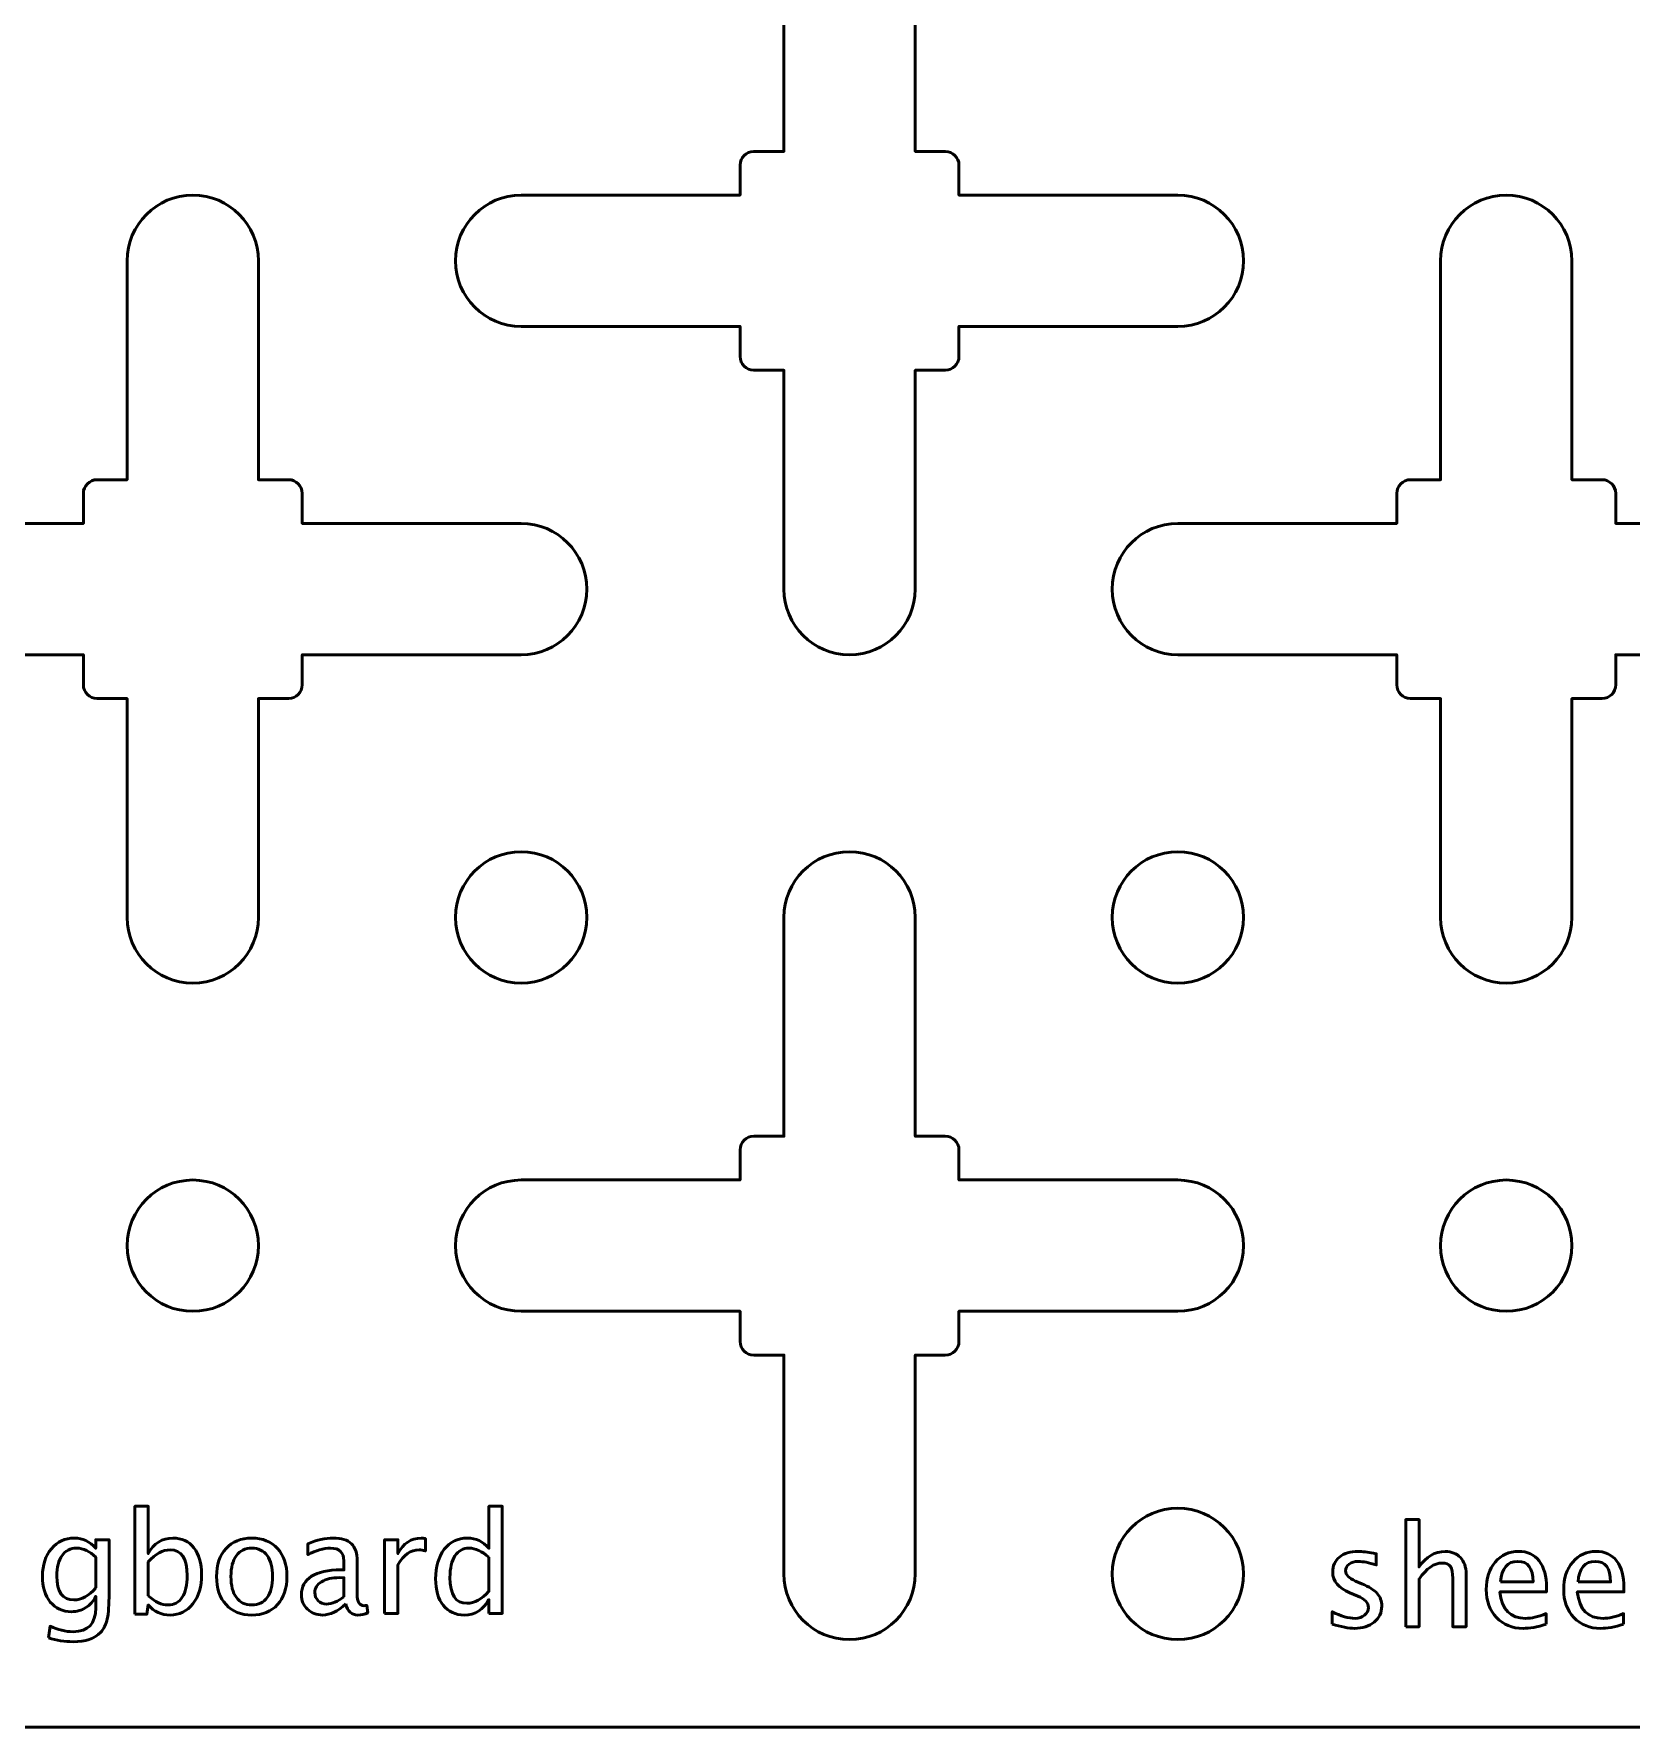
# Model space of a CAD drawing. Header units: centimetres. Extents: x -27.7 to 27.7, y -29.8 to 29.8.
# Drawn here: x -14.23 to -6.93, y -29.75 to -22.01 of the extents above; entities that cross this region are included whole.
import ezdxf

# ---------------------------------------------------------------- set-up
doc = ezdxf.new("R2010")
doc.units = ezdxf.units.CM
doc.header["$MEASUREMENT"] = 0
doc.layers.add('Layer 1', color=7, linetype='Continuous')

msp = doc.modelspace()

# ---------------------------------------------------------------- linework, layer by layer
at = {"layer": 'Layer 1', "lineweight": 53}
for centre in [(-11.99999, -26.05001), (-8.99999, -26.05001), (-13.49999, -27.55001), (-7.49999, -27.55001), (-8.99999, -29.05001)]:
    msp.add_ellipse(centre, major_axis=(0, 0.30001), ratio=1, dxfattribs=at)
for points, knots in [([(-27.7, -29.25), (-27.7, -29.25), (-27.7, 28.15), (-27.7, 28.15), (-27.7, 28.15), (-27.7, 28.42614), (-27.47614, 28.65), (-27.2, 28.65), (-27.2, 28.65), (-27.2, 28.65), (27.2, 28.65), (27.2, 28.65), (27.2, 28.65), (27.47614, 28.65), (27.7, 28.42614), (27.7, 28.15), (27.7, 28.15), (27.7, 28.15), (27.7, -29.25), (27.7, -29.25), (27.7, -29.25), (27.7, -29.52614), (27.47614, -29.75), (27.2, -29.75), (27.2, -29.75), (27.2, -29.75), (-27.2, -29.75), (-27.2, -29.75), (-27.2, -29.75), (-27.47614, -29.75), (-27.7, -29.52614), (-27.7, -29.25)], [0, 0, 0, 0, 0.1111111, 0.1111111, 0.1111111, 0.1111111, 0.2222222, 0.2222222, 0.2222222, 0.2222222, 0.3333333, 0.3333333, 0.3333333, 0.3333333, 0.4444444, 0.4444444, 0.4444444, 0.4444444, 0.5555556, 0.5555556, 0.5555556, 0.5555556, 0.6666667, 0.6666667, 0.6666667, 0.6666667, 0.7777778, 0.7777778, 0.7777778, 0.7777778, 1, 1, 1, 1]), ([(-10.8, -24.55), (-10.8, -24.55), (-10.8, -23.54998), (-10.8, -23.54998), (-10.8, -23.54998), (-10.8, -23.54998), (-10.9375, -23.54998), (-10.9375, -23.54998), (-10.9375, -23.54998), (-10.97202, -23.54998), (-11, -23.52199), (-11, -23.48748), (-11, -23.48748), (-11, -23.48748), (-11, -23.35), (-11, -23.35), (-11, -23.35), (-11, -23.35), (-12, -23.35), (-12, -23.35), (-12, -23.35), (-12.16569, -23.35), (-12.3, -23.21569), (-12.3, -23.05), (-12.3, -23.05), (-12.3, -22.88431), (-12.16569, -22.75), (-12, -22.75), (-12, -22.75), (-12, -22.75), (-11, -22.75), (-11, -22.75), (-11, -22.75), (-11, -22.75), (-11, -22.61252), (-11, -22.61252), (-11, -22.61252), (-11, -22.57801), (-10.97202, -22.55002), (-10.9375, -22.55002), (-10.9375, -22.55002), (-10.9375, -22.55002), (-10.8, -22.55002), (-10.8, -22.55002), (-10.8, -22.55002), (-10.8, -22.55002), (-10.8, -21.55), (-10.8, -21.55), (-10.8, -21.55), (-10.8, -21.38431), (-10.66569, -21.25), (-10.5, -21.25), (-10.5, -21.25), (-10.33431, -21.25), (-10.2, -21.38431), (-10.2, -21.55), (-10.2, -21.55), (-10.2, -21.55), (-10.2, -22.55002), (-10.2, -22.55002), (-10.2, -22.55002), (-10.2, -22.55002), (-10.0625, -22.55002), (-10.0625, -22.55002), (-10.0625, -22.55002), (-10.02798, -22.55002), (-10, -22.57801), (-10, -22.61252), (-10, -22.61252), (-10, -22.61252), (-10, -22.75), (-10, -22.75), (-10, -22.75), (-10, -22.75), (-9, -22.75), (-9, -22.75), (-9, -22.75), (-8.83431, -22.75), (-8.7, -22.88431), (-8.7, -23.05), (-8.7, -23.05), (-8.7, -23.21569), (-8.83431, -23.35), (-9, -23.35), (-9, -23.35), (-9, -23.35), (-10, -23.35), (-10, -23.35), (-10, -23.35), (-10, -23.35), (-10, -23.48748), (-10, -23.48748), (-10, -23.48748), (-10, -23.52199), (-10.02798, -23.54998), (-10.0625, -23.54998), (-10.0625, -23.54998), (-10.0625, -23.54998), (-10.2, -23.54998), (-10.2, -23.54998), (-10.2, -23.54998), (-10.2, -23.54998), (-10.2, -24.55), (-10.2, -24.55), (-10.2, -24.55), (-10.2, -24.71569), (-10.33431, -24.85), (-10.5, -24.85), (-10.5, -24.85), (-10.66569, -24.85), (-10.8, -24.71569), (-10.8, -24.55)], [0, 0, 0, 0, 0.0344828, 0.0344828, 0.0344828, 0.0344828, 0.0689655, 0.0689655, 0.0689655, 0.0689655, 0.1034483, 0.1034483, 0.1034483, 0.1034483, 0.137931, 0.137931, 0.137931, 0.137931, 0.1724138, 0.1724138, 0.1724138, 0.1724138, 0.2068966, 0.2068966, 0.2068966, 0.2068966, 0.2413793, 0.2413793, 0.2413793, 0.2413793, 0.2758621, 0.2758621, 0.2758621, 0.2758621, 0.3103448, 0.3103448, 0.3103448, 0.3103448, 0.3448276, 0.3448276, 0.3448276, 0.3448276, 0.3793103, 0.3793103, 0.3793103, 0.3793103, 0.4137931, 0.4137931, 0.4137931, 0.4137931, 0.4482759, 0.4482759, 0.4482759, 0.4482759, 0.4827586, 0.4827586, 0.4827586, 0.4827586, 0.5172414, 0.5172414, 0.5172414, 0.5172414, 0.5517241, 0.5517241, 0.5517241, 0.5517241, 0.5862069, 0.5862069, 0.5862069, 0.5862069, 0.6206897, 0.6206897, 0.6206897, 0.6206897, 0.6551724, 0.6551724, 0.6551724, 0.6551724, 0.6896552, 0.6896552, 0.6896552, 0.6896552, 0.7241379, 0.7241379, 0.7241379, 0.7241379, 0.7586207, 0.7586207, 0.7586207, 0.7586207, 0.7931034, 0.7931034, 0.7931034, 0.7931034, 0.8275862, 0.8275862, 0.8275862, 0.8275862, 0.862069, 0.862069, 0.862069, 0.862069, 0.8965517, 0.8965517, 0.8965517, 0.8965517, 0.9310345, 0.9310345, 0.9310345, 0.9310345, 1, 1, 1, 1]), ([(-13.8, -26.05), (-13.8, -26.05), (-13.8, -25.04998), (-13.8, -25.04998), (-13.8, -25.04998), (-13.8, -25.04998), (-13.9375, -25.04998), (-13.9375, -25.04998), (-13.9375, -25.04998), (-13.97202, -25.04998), (-14, -25.02199), (-14, -24.98748), (-14, -24.98748), (-14, -24.98748), (-14, -24.85), (-14, -24.85), (-14, -24.85), (-14, -24.85), (-15, -24.85), (-15, -24.85), (-15, -24.85), (-15.16569, -24.85), (-15.3, -24.71569), (-15.3, -24.55), (-15.3, -24.55), (-15.3, -24.38431), (-15.16569, -24.25), (-15, -24.25), (-15, -24.25), (-15, -24.25), (-14, -24.25), (-14, -24.25), (-14, -24.25), (-14, -24.25), (-14, -24.11252), (-14, -24.11252), (-14, -24.11252), (-14, -24.07801), (-13.97202, -24.05002), (-13.9375, -24.05002), (-13.9375, -24.05002), (-13.9375, -24.05002), (-13.8, -24.05002), (-13.8, -24.05002), (-13.8, -24.05002), (-13.8, -24.05002), (-13.8, -23.05), (-13.8, -23.05), (-13.8, -23.05), (-13.8, -22.88431), (-13.66569, -22.75), (-13.5, -22.75), (-13.5, -22.75), (-13.33431, -22.75), (-13.2, -22.88431), (-13.2, -23.05), (-13.2, -23.05), (-13.2, -23.05), (-13.2, -24.05002), (-13.2, -24.05002), (-13.2, -24.05002), (-13.2, -24.05002), (-13.0625, -24.05002), (-13.0625, -24.05002), (-13.0625, -24.05002), (-13.02798, -24.05002), (-13, -24.07801), (-13, -24.11252), (-13, -24.11252), (-13, -24.11252), (-13, -24.25), (-13, -24.25), (-13, -24.25), (-13, -24.25), (-12, -24.25), (-12, -24.25), (-12, -24.25), (-11.83431, -24.25), (-11.7, -24.38431), (-11.7, -24.55), (-11.7, -24.55), (-11.7, -24.71569), (-11.83431, -24.85), (-12, -24.85), (-12, -24.85), (-12, -24.85), (-13, -24.85), (-13, -24.85), (-13, -24.85), (-13, -24.85), (-13, -24.98748), (-13, -24.98748), (-13, -24.98748), (-13, -25.02199), (-13.02798, -25.04998), (-13.0625, -25.04998), (-13.0625, -25.04998), (-13.0625, -25.04998), (-13.2, -25.04998), (-13.2, -25.04998), (-13.2, -25.04998), (-13.2, -25.04998), (-13.2, -26.05), (-13.2, -26.05), (-13.2, -26.05), (-13.2, -26.21569), (-13.33431, -26.35), (-13.5, -26.35), (-13.5, -26.35), (-13.66569, -26.35), (-13.8, -26.21569), (-13.8, -26.05)], [0, 0, 0, 0, 0.0344828, 0.0344828, 0.0344828, 0.0344828, 0.0689655, 0.0689655, 0.0689655, 0.0689655, 0.1034483, 0.1034483, 0.1034483, 0.1034483, 0.137931, 0.137931, 0.137931, 0.137931, 0.1724138, 0.1724138, 0.1724138, 0.1724138, 0.2068966, 0.2068966, 0.2068966, 0.2068966, 0.2413793, 0.2413793, 0.2413793, 0.2413793, 0.2758621, 0.2758621, 0.2758621, 0.2758621, 0.3103448, 0.3103448, 0.3103448, 0.3103448, 0.3448276, 0.3448276, 0.3448276, 0.3448276, 0.3793103, 0.3793103, 0.3793103, 0.3793103, 0.4137931, 0.4137931, 0.4137931, 0.4137931, 0.4482759, 0.4482759, 0.4482759, 0.4482759, 0.4827586, 0.4827586, 0.4827586, 0.4827586, 0.5172414, 0.5172414, 0.5172414, 0.5172414, 0.5517241, 0.5517241, 0.5517241, 0.5517241, 0.5862069, 0.5862069, 0.5862069, 0.5862069, 0.6206897, 0.6206897, 0.6206897, 0.6206897, 0.6551724, 0.6551724, 0.6551724, 0.6551724, 0.6896552, 0.6896552, 0.6896552, 0.6896552, 0.7241379, 0.7241379, 0.7241379, 0.7241379, 0.7586207, 0.7586207, 0.7586207, 0.7586207, 0.7931034, 0.7931034, 0.7931034, 0.7931034, 0.8275862, 0.8275862, 0.8275862, 0.8275862, 0.862069, 0.862069, 0.862069, 0.862069, 0.8965517, 0.8965517, 0.8965517, 0.8965517, 0.9310345, 0.9310345, 0.9310345, 0.9310345, 1, 1, 1, 1]), ([(-7.8, -26.05), (-7.8, -26.05), (-7.8, -25.04998), (-7.8, -25.04998), (-7.8, -25.04998), (-7.8, -25.04998), (-7.9375, -25.04998), (-7.9375, -25.04998), (-7.9375, -25.04998), (-7.97202, -25.04998), (-8, -25.02199), (-8, -24.98748), (-8, -24.98748), (-8, -24.98748), (-8, -24.85), (-8, -24.85), (-8, -24.85), (-8, -24.85), (-9, -24.85), (-9, -24.85), (-9, -24.85), (-9.16569, -24.85), (-9.3, -24.71569), (-9.3, -24.55), (-9.3, -24.55), (-9.3, -24.38431), (-9.16569, -24.25), (-9, -24.25), (-9, -24.25), (-9, -24.25), (-8, -24.25), (-8, -24.25), (-8, -24.25), (-8, -24.25), (-8, -24.11252), (-8, -24.11252), (-8, -24.11252), (-8, -24.07801), (-7.97202, -24.05002), (-7.9375, -24.05002), (-7.9375, -24.05002), (-7.9375, -24.05002), (-7.8, -24.05002), (-7.8, -24.05002), (-7.8, -24.05002), (-7.8, -24.05002), (-7.8, -23.05), (-7.8, -23.05), (-7.8, -23.05), (-7.8, -22.88431), (-7.66569, -22.75), (-7.5, -22.75), (-7.5, -22.75), (-7.33431, -22.75), (-7.2, -22.88431), (-7.2, -23.05), (-7.2, -23.05), (-7.2, -23.05), (-7.2, -24.05002), (-7.2, -24.05002), (-7.2, -24.05002), (-7.2, -24.05002), (-7.0625, -24.05002), (-7.0625, -24.05002), (-7.0625, -24.05002), (-7.02798, -24.05002), (-7, -24.07801), (-7, -24.11252), (-7, -24.11252), (-7, -24.11252), (-7, -24.25), (-7, -24.25), (-7, -24.25), (-7, -24.25), (-6, -24.25), (-6, -24.25), (-6, -24.25), (-5.83431, -24.25), (-5.7, -24.38431), (-5.7, -24.55), (-5.7, -24.55), (-5.7, -24.71569), (-5.83431, -24.85), (-6, -24.85), (-6, -24.85), (-6, -24.85), (-7, -24.85), (-7, -24.85), (-7, -24.85), (-7, -24.85), (-7, -24.98748), (-7, -24.98748), (-7, -24.98748), (-7, -25.02199), (-7.02798, -25.04998), (-7.0625, -25.04998), (-7.0625, -25.04998), (-7.0625, -25.04998), (-7.2, -25.04998), (-7.2, -25.04998), (-7.2, -25.04998), (-7.2, -25.04998), (-7.2, -26.05), (-7.2, -26.05), (-7.2, -26.05), (-7.2, -26.21569), (-7.33431, -26.35), (-7.5, -26.35), (-7.5, -26.35), (-7.66569, -26.35), (-7.8, -26.21569), (-7.8, -26.05)], [0, 0, 0, 0, 0.0344828, 0.0344828, 0.0344828, 0.0344828, 0.0689655, 0.0689655, 0.0689655, 0.0689655, 0.1034483, 0.1034483, 0.1034483, 0.1034483, 0.137931, 0.137931, 0.137931, 0.137931, 0.1724138, 0.1724138, 0.1724138, 0.1724138, 0.2068966, 0.2068966, 0.2068966, 0.2068966, 0.2413793, 0.2413793, 0.2413793, 0.2413793, 0.2758621, 0.2758621, 0.2758621, 0.2758621, 0.3103448, 0.3103448, 0.3103448, 0.3103448, 0.3448276, 0.3448276, 0.3448276, 0.3448276, 0.3793103, 0.3793103, 0.3793103, 0.3793103, 0.4137931, 0.4137931, 0.4137931, 0.4137931, 0.4482759, 0.4482759, 0.4482759, 0.4482759, 0.4827586, 0.4827586, 0.4827586, 0.4827586, 0.5172414, 0.5172414, 0.5172414, 0.5172414, 0.5517241, 0.5517241, 0.5517241, 0.5517241, 0.5862069, 0.5862069, 0.5862069, 0.5862069, 0.6206897, 0.6206897, 0.6206897, 0.6206897, 0.6551724, 0.6551724, 0.6551724, 0.6551724, 0.6896552, 0.6896552, 0.6896552, 0.6896552, 0.7241379, 0.7241379, 0.7241379, 0.7241379, 0.7586207, 0.7586207, 0.7586207, 0.7586207, 0.7931034, 0.7931034, 0.7931034, 0.7931034, 0.8275862, 0.8275862, 0.8275862, 0.8275862, 0.862069, 0.862069, 0.862069, 0.862069, 0.8965517, 0.8965517, 0.8965517, 0.8965517, 0.9310345, 0.9310345, 0.9310345, 0.9310345, 1, 1, 1, 1]), ([(-10.8, -29.05), (-10.8, -29.05), (-10.8, -28.04998), (-10.8, -28.04998), (-10.8, -28.04998), (-10.8, -28.04998), (-10.9375, -28.04998), (-10.9375, -28.04998), (-10.9375, -28.04998), (-10.97202, -28.04998), (-11, -28.02199), (-11, -27.98748), (-11, -27.98748), (-11, -27.98748), (-11, -27.85), (-11, -27.85), (-11, -27.85), (-11, -27.85), (-12, -27.85), (-12, -27.85), (-12, -27.85), (-12.16569, -27.85), (-12.3, -27.71569), (-12.3, -27.55), (-12.3, -27.55), (-12.3, -27.38431), (-12.16569, -27.25), (-12, -27.25), (-12, -27.25), (-12, -27.25), (-11, -27.25), (-11, -27.25), (-11, -27.25), (-11, -27.25), (-11, -27.11252), (-11, -27.11252), (-11, -27.11252), (-11, -27.07801), (-10.97202, -27.05002), (-10.9375, -27.05002), (-10.9375, -27.05002), (-10.9375, -27.05002), (-10.8, -27.05002), (-10.8, -27.05002), (-10.8, -27.05002), (-10.8, -27.05002), (-10.8, -26.05), (-10.8, -26.05), (-10.8, -26.05), (-10.8, -25.88431), (-10.66569, -25.75), (-10.5, -25.75), (-10.5, -25.75), (-10.33431, -25.75), (-10.2, -25.88431), (-10.2, -26.05), (-10.2, -26.05), (-10.2, -26.05), (-10.2, -27.05002), (-10.2, -27.05002), (-10.2, -27.05002), (-10.2, -27.05002), (-10.0625, -27.05002), (-10.0625, -27.05002), (-10.0625, -27.05002), (-10.02798, -27.05002), (-10, -27.07801), (-10, -27.11252), (-10, -27.11252), (-10, -27.11252), (-10, -27.25), (-10, -27.25), (-10, -27.25), (-10, -27.25), (-9, -27.25), (-9, -27.25), (-9, -27.25), (-8.83431, -27.25), (-8.7, -27.38431), (-8.7, -27.55), (-8.7, -27.55), (-8.7, -27.71569), (-8.83431, -27.85), (-9, -27.85), (-9, -27.85), (-9, -27.85), (-10, -27.85), (-10, -27.85), (-10, -27.85), (-10, -27.85), (-10, -27.98748), (-10, -27.98748), (-10, -27.98748), (-10, -28.02199), (-10.02798, -28.04998), (-10.0625, -28.04998), (-10.0625, -28.04998), (-10.0625, -28.04998), (-10.2, -28.04998), (-10.2, -28.04998), (-10.2, -28.04998), (-10.2, -28.04998), (-10.2, -29.05), (-10.2, -29.05), (-10.2, -29.05), (-10.2, -29.21569), (-10.33431, -29.35), (-10.5, -29.35), (-10.5, -29.35), (-10.66569, -29.35), (-10.8, -29.21569), (-10.8, -29.05)], [0, 0, 0, 0, 0.0344828, 0.0344828, 0.0344828, 0.0344828, 0.0689655, 0.0689655, 0.0689655, 0.0689655, 0.1034483, 0.1034483, 0.1034483, 0.1034483, 0.137931, 0.137931, 0.137931, 0.137931, 0.1724138, 0.1724138, 0.1724138, 0.1724138, 0.2068966, 0.2068966, 0.2068966, 0.2068966, 0.2413793, 0.2413793, 0.2413793, 0.2413793, 0.2758621, 0.2758621, 0.2758621, 0.2758621, 0.3103448, 0.3103448, 0.3103448, 0.3103448, 0.3448276, 0.3448276, 0.3448276, 0.3448276, 0.3793103, 0.3793103, 0.3793103, 0.3793103, 0.4137931, 0.4137931, 0.4137931, 0.4137931, 0.4482759, 0.4482759, 0.4482759, 0.4482759, 0.4827586, 0.4827586, 0.4827586, 0.4827586, 0.5172414, 0.5172414, 0.5172414, 0.5172414, 0.5517241, 0.5517241, 0.5517241, 0.5517241, 0.5862069, 0.5862069, 0.5862069, 0.5862069, 0.6206897, 0.6206897, 0.6206897, 0.6206897, 0.6551724, 0.6551724, 0.6551724, 0.6551724, 0.6896552, 0.6896552, 0.6896552, 0.6896552, 0.7241379, 0.7241379, 0.7241379, 0.7241379, 0.7586207, 0.7586207, 0.7586207, 0.7586207, 0.7931034, 0.7931034, 0.7931034, 0.7931034, 0.8275862, 0.8275862, 0.8275862, 0.8275862, 0.862069, 0.862069, 0.862069, 0.862069, 0.8965517, 0.8965517, 0.8965517, 0.8965517, 0.9310345, 0.9310345, 0.9310345, 0.9310345, 1, 1, 1, 1])]:
    msp.add_open_spline(points, degree=3, knots=knots, dxfattribs=at)
at = {"layer": 'Layer 1', "color": 5, "lineweight": 53}
for points, knots in [([(-13.76417, -29.23384), (-13.76417, -29.23384), (-13.76417, -28.74044), (-13.76417, -28.74044), (-13.76417, -28.74044), (-13.76417, -28.74044), (-13.70321, -28.74044), (-13.70321, -28.74044), (-13.70321, -28.74044), (-13.70321, -28.74044), (-13.70321, -28.95709), (-13.70321, -28.95709), (-13.70321, -28.95709), (-13.67823, -28.90999), (-13.64066, -28.88649), (-13.5906, -28.88649), (-13.5906, -28.88649), (-13.55007, -28.88649), (-13.51821, -28.90121), (-13.49493, -28.93073), (-13.49493, -28.93073), (-13.47165, -28.96026), (-13.46, -29.00058), (-13.46, -29.0517), (-13.46, -29.0517), (-13.46, -29.10737), (-13.47323, -29.15235), (-13.49959, -29.18643), (-13.49959, -29.18643), (-13.52594, -29.22061), (-13.56065, -29.23765), (-13.60362, -29.23765), (-13.60362, -29.23765), (-13.64352, -29.23765), (-13.67675, -29.22241), (-13.70321, -29.19182), (-13.70321, -29.19182), (-13.70321, -29.19182), (-13.71062, -29.23384), (-13.71062, -29.23384), (-13.71062, -29.23384), (-13.71062, -29.23384), (-13.76417, -29.23384), (-13.76417, -29.23384)], [0, 0, 0, 0, 0.0833333, 0.0833333, 0.0833333, 0.0833333, 0.1666667, 0.1666667, 0.1666667, 0.1666667, 0.25, 0.25, 0.25, 0.25, 0.3333333, 0.3333333, 0.3333333, 0.3333333, 0.4166667, 0.4166667, 0.4166667, 0.4166667, 0.5, 0.5, 0.5, 0.5, 0.5833333, 0.5833333, 0.5833333, 0.5833333, 0.6666667, 0.6666667, 0.6666667, 0.6666667, 0.75, 0.75, 0.75, 0.75, 0.8333333, 0.8333333, 0.8333333, 0.8333333, 1, 1, 1, 1]), ([(-12.14745, -29.23003), (-12.14745, -29.23003), (-12.14745, -29.16685), (-12.14745, -29.16685), (-12.14745, -29.16685), (-12.17233, -29.21405), (-12.20979, -29.23765), (-12.25985, -29.23765), (-12.25985, -29.23765), (-12.30049, -29.23765), (-12.33245, -29.22294), (-12.35573, -29.19341), (-12.35573, -29.19341), (-12.37902, -29.16388), (-12.39066, -29.12356), (-12.39066, -29.07244), (-12.39066, -29.07244), (-12.39066, -29.01656), (-12.37743, -28.97158), (-12.35108, -28.93751), (-12.35108, -28.93751), (-12.32462, -28.90353), (-12.28991, -28.88649), (-12.24683, -28.88649), (-12.24683, -28.88649), (-12.20693, -28.88649), (-12.1737, -28.90173), (-12.14745, -28.93232), (-12.14745, -28.93232), (-12.14745, -28.93232), (-12.14745, -28.74044), (-12.14745, -28.74044), (-12.14745, -28.74044), (-12.14745, -28.74044), (-12.08649, -28.74044), (-12.08649, -28.74044), (-12.08649, -28.74044), (-12.08649, -28.74044), (-12.08649, -29.23003), (-12.08649, -29.23003), (-12.08649, -29.23003), (-12.08649, -29.23003), (-12.14745, -29.23003), (-12.14745, -29.23003)], [0, 0, 0, 0, 0.0833333, 0.0833333, 0.0833333, 0.0833333, 0.1666667, 0.1666667, 0.1666667, 0.1666667, 0.25, 0.25, 0.25, 0.25, 0.3333333, 0.3333333, 0.3333333, 0.3333333, 0.4166667, 0.4166667, 0.4166667, 0.4166667, 0.5, 0.5, 0.5, 0.5, 0.5833333, 0.5833333, 0.5833333, 0.5833333, 0.6666667, 0.6666667, 0.6666667, 0.6666667, 0.75, 0.75, 0.75, 0.75, 0.8333333, 0.8333333, 0.8333333, 0.8333333, 1, 1, 1, 1]), ([(-7.95885, -29.29099), (-7.95885, -29.29099), (-7.95885, -28.8014), (-7.95885, -28.8014), (-7.95885, -28.8014), (-7.95885, -28.8014), (-7.89789, -28.8014), (-7.89789, -28.8014), (-7.89789, -28.8014), (-7.89789, -28.8014), (-7.89789, -29.01805), (-7.89789, -29.01805), (-7.89789, -29.01805), (-7.86561, -28.97095), (-7.82603, -28.94745), (-7.77925, -28.94745), (-7.77925, -28.94745), (-7.74983, -28.94745), (-7.72644, -28.95666), (-7.70919, -28.97518), (-7.70919, -28.97518), (-7.69194, -28.9936), (-7.68326, -29.01847), (-7.68326, -29.04958), (-7.68326, -29.04958), (-7.68326, -29.04958), (-7.68326, -29.29099), (-7.68326, -29.29099), (-7.68326, -29.29099), (-7.68326, -29.29099), (-7.74422, -29.29099), (-7.74422, -29.29099), (-7.74422, -29.29099), (-7.74422, -29.29099), (-7.74422, -29.06948), (-7.74422, -29.06948), (-7.74422, -29.06948), (-7.74422, -29.0445), (-7.74792, -29.02672), (-7.75523, -29.01614), (-7.75523, -29.01614), (-7.76263, -29.00545), (-7.77481, -29.00016), (-7.79184, -29.00016), (-7.79184, -29.00016), (-7.82931, -29.00016), (-7.86466, -29.02461), (-7.89789, -29.0735), (-7.89789, -29.0735), (-7.89789, -29.0735), (-7.89789, -29.29099), (-7.89789, -29.29099), (-7.89789, -29.29099), (-7.89789, -29.29099), (-7.95885, -29.29099), (-7.95885, -29.29099)], [0, 0, 0, 0, 0.0666667, 0.0666667, 0.0666667, 0.0666667, 0.1333333, 0.1333333, 0.1333333, 0.1333333, 0.2, 0.2, 0.2, 0.2, 0.2666667, 0.2666667, 0.2666667, 0.2666667, 0.3333333, 0.3333333, 0.3333333, 0.3333333, 0.4, 0.4, 0.4, 0.4, 0.4666667, 0.4666667, 0.4666667, 0.4666667, 0.5333333, 0.5333333, 0.5333333, 0.5333333, 0.6, 0.6, 0.6, 0.6, 0.6666667, 0.6666667, 0.6666667, 0.6666667, 0.7333333, 0.7333333, 0.7333333, 0.7333333, 0.8, 0.8, 0.8, 0.8, 0.8666667, 0.8666667, 0.8666667, 0.8666667, 1, 1, 1, 1]), ([(-14.15882, -29.34179), (-14.15882, -29.34179), (-14.15162, -29.28909), (-14.15162, -29.28909), (-14.15162, -29.28909), (-14.11627, -29.3056), (-14.08124, -29.31385), (-14.04664, -29.31385), (-14.04664, -29.31385), (-13.97795, -29.31385), (-13.94355, -29.27744), (-13.94355, -29.20474), (-13.94355, -29.20474), (-13.94355, -29.20474), (-13.94355, -29.15182), (-13.94355, -29.15182), (-13.94355, -29.15182), (-13.95414, -29.17415), (-13.96917, -29.1914), (-13.98875, -29.20378), (-13.98875, -29.20378), (-14.00832, -29.21617), (-14.03013, -29.22241), (-14.05415, -29.22241), (-14.05415, -29.22241), (-14.0949, -29.22241), (-14.12718, -29.2078), (-14.15099, -29.17859), (-14.15099, -29.17859), (-14.1748, -29.14938), (-14.18676, -29.1098), (-14.18676, -29.05985), (-14.18676, -29.05985), (-14.18676, -29.00873), (-14.17321, -28.96703), (-14.14612, -28.93475), (-14.14612, -28.93475), (-14.11892, -28.90258), (-14.08389, -28.88649), (-14.04082, -28.88649), (-14.04082, -28.88649), (-14.00314, -28.88649), (-13.97065, -28.90173), (-13.94355, -28.93232), (-13.94355, -28.93232), (-13.94355, -28.93232), (-13.94355, -28.89348), (-13.94355, -28.89348), (-13.94355, -28.89348), (-13.94355, -28.89348), (-13.88259, -28.89348), (-13.88259, -28.89348), (-13.88259, -28.89348), (-13.88259, -28.89348), (-13.88259, -29.13817), (-13.88259, -29.13817), (-13.88259, -29.13817), (-13.88259, -29.19077), (-13.88535, -29.22971), (-13.89085, -29.25501), (-13.89085, -29.25501), (-13.89625, -29.2803), (-13.90662, -29.30104), (-13.92165, -29.31713), (-13.92165, -29.31713), (-13.94832, -29.34539), (-13.99002, -29.35957), (-14.04664, -29.35957), (-14.04664, -29.35957), (-14.08548, -29.35957), (-14.12284, -29.35364), (-14.15882, -29.34179)], [0, 0, 0, 0, 0.0526316, 0.0526316, 0.0526316, 0.0526316, 0.1052632, 0.1052632, 0.1052632, 0.1052632, 0.1578947, 0.1578947, 0.1578947, 0.1578947, 0.2105263, 0.2105263, 0.2105263, 0.2105263, 0.2631579, 0.2631579, 0.2631579, 0.2631579, 0.3157895, 0.3157895, 0.3157895, 0.3157895, 0.3684211, 0.3684211, 0.3684211, 0.3684211, 0.4210526, 0.4210526, 0.4210526, 0.4210526, 0.4736842, 0.4736842, 0.4736842, 0.4736842, 0.5263158, 0.5263158, 0.5263158, 0.5263158, 0.5789474, 0.5789474, 0.5789474, 0.5789474, 0.6315789, 0.6315789, 0.6315789, 0.6315789, 0.6842105, 0.6842105, 0.6842105, 0.6842105, 0.7368421, 0.7368421, 0.7368421, 0.7368421, 0.7894737, 0.7894737, 0.7894737, 0.7894737, 0.8421053, 0.8421053, 0.8421053, 0.8421053, 0.8947368, 0.8947368, 0.8947368, 0.8947368, 1, 1, 1, 1]), ([(-13.94355, -29.11361), (-13.94355, -29.11361), (-13.94355, -28.97402), (-13.94355, -28.97402), (-13.94355, -28.97402), (-13.97044, -28.94618), (-13.99975, -28.93221), (-14.0314, -28.93221), (-14.0314, -28.93221), (-14.05955, -28.93221), (-14.08156, -28.94343), (-14.09744, -28.96598), (-14.09744, -28.96598), (-14.11342, -28.98841), (-14.12135, -29.01963), (-14.12135, -29.05943), (-14.12135, -29.05943), (-14.12135, -29.13256), (-14.09543, -29.16907), (-14.04346, -29.16907), (-14.04346, -29.16907), (-14.00811, -29.16907), (-13.97478, -29.15055), (-13.94355, -29.11361)], [0, 0, 0, 0, 0.1428571, 0.1428571, 0.1428571, 0.1428571, 0.2857143, 0.2857143, 0.2857143, 0.2857143, 0.4285714, 0.4285714, 0.4285714, 0.4285714, 0.5714286, 0.5714286, 0.5714286, 0.5714286, 0.7142857, 0.7142857, 0.7142857, 0.7142857, 1, 1, 1, 1]), ([(-13.23055, -29.23765), (-13.27998, -29.23765), (-13.31914, -29.22188), (-13.34792, -29.19034), (-13.34792, -29.19034), (-13.37682, -29.1588), (-13.39121, -29.11594), (-13.39121, -29.06186), (-13.39121, -29.06186), (-13.39121, -29.00789), (-13.37682, -28.96513), (-13.34792, -28.9337), (-13.34792, -28.9337), (-13.31914, -28.90226), (-13.27998, -28.88649), (-13.23055, -28.88649), (-13.23055, -28.88649), (-13.18113, -28.88649), (-13.14197, -28.90226), (-13.11319, -28.9337), (-13.11319, -28.9337), (-13.08429, -28.96513), (-13.0699, -29.00789), (-13.0699, -29.06186), (-13.0699, -29.06186), (-13.0699, -29.11594), (-13.08429, -29.1588), (-13.11319, -29.19034), (-13.11319, -29.19034), (-13.14197, -29.22188), (-13.18113, -29.23765), (-13.23055, -29.23765)], [0, 0, 0, 0, 0.1111111, 0.1111111, 0.1111111, 0.1111111, 0.2222222, 0.2222222, 0.2222222, 0.2222222, 0.3333333, 0.3333333, 0.3333333, 0.3333333, 0.4444444, 0.4444444, 0.4444444, 0.4444444, 0.5555556, 0.5555556, 0.5555556, 0.5555556, 0.6666667, 0.6666667, 0.6666667, 0.6666667, 0.7777778, 0.7777778, 0.7777778, 0.7777778, 1, 1, 1, 1]), ([(-13.23066, -29.19193), (-13.2005, -29.19193), (-13.177, -29.18061), (-13.16028, -29.15785), (-13.16028, -29.15785), (-13.14367, -29.1352), (-13.1353, -29.10314), (-13.1353, -29.06186), (-13.1353, -29.06186), (-13.1353, -29.02069), (-13.14367, -28.98873), (-13.16028, -28.96608), (-13.16028, -28.96608), (-13.177, -28.94354), (-13.2005, -28.93221), (-13.23066, -28.93221), (-13.23066, -28.93221), (-13.26093, -28.93221), (-13.28442, -28.94354), (-13.30093, -28.96608), (-13.30093, -28.96608), (-13.31755, -28.98873), (-13.3258, -29.02069), (-13.3258, -29.06186), (-13.3258, -29.06186), (-13.3258, -29.10314), (-13.31755, -29.1352), (-13.30093, -29.15785), (-13.30093, -29.15785), (-13.28442, -29.18061), (-13.26093, -29.19193), (-13.23066, -29.19193)], [0, 0, 0, 0, 0.1111111, 0.1111111, 0.1111111, 0.1111111, 0.2222222, 0.2222222, 0.2222222, 0.2222222, 0.3333333, 0.3333333, 0.3333333, 0.3333333, 0.4444444, 0.4444444, 0.4444444, 0.4444444, 0.5555556, 0.5555556, 0.5555556, 0.5555556, 0.6666667, 0.6666667, 0.6666667, 0.6666667, 0.7777778, 0.7777778, 0.7777778, 0.7777778, 1, 1, 1, 1]), ([(-12.80098, -29.18717), (-12.8376, -29.22082), (-12.87284, -29.23765), (-12.90671, -29.23765), (-12.90671, -29.23765), (-12.93454, -29.23765), (-12.95772, -29.22897), (-12.97603, -29.21151), (-12.97603, -29.21151), (-12.99444, -29.19405), (-13.00365, -29.17203), (-13.00365, -29.14547), (-13.00365, -29.14547), (-13.00365, -29.10874), (-12.9882, -29.08049), (-12.95729, -29.0608), (-12.95729, -29.0608), (-12.92639, -29.04112), (-12.88205, -29.03127), (-12.82426, -29.03127), (-12.82426, -29.03127), (-12.82426, -29.03127), (-12.80997, -29.03127), (-12.80997, -29.03127), (-12.80997, -29.03127), (-12.80997, -29.03127), (-12.80997, -28.99074), (-12.80997, -28.99074), (-12.80997, -28.99074), (-12.80997, -28.95169), (-12.83029, -28.93221), (-12.87104, -28.93221), (-12.87104, -28.93221), (-12.90258, -28.93221), (-12.93708, -28.94216), (-12.97444, -28.96206), (-12.97444, -28.96206), (-12.97444, -28.96206), (-12.97444, -28.91189), (-12.97444, -28.91189), (-12.97444, -28.91189), (-12.93338, -28.89496), (-12.89464, -28.88649), (-12.85834, -28.88649), (-12.85834, -28.88649), (-12.82098, -28.88649), (-12.79336, -28.89496), (-12.77568, -28.912), (-12.77568, -28.912), (-12.7579, -28.92904), (-12.74901, -28.95529), (-12.74901, -28.99074), (-12.74901, -28.99074), (-12.74901, -28.99074), (-12.74901, -29.14282), (-12.74901, -29.14282), (-12.74901, -29.14282), (-12.74901, -29.17764), (-12.73833, -29.1951), (-12.71684, -29.1951), (-12.71684, -29.1951), (-12.7142, -29.1951), (-12.71028, -29.19468), (-12.70509, -29.19383), (-12.70509, -29.19383), (-12.70509, -29.19383), (-12.70075, -29.2277), (-12.70075, -29.2277), (-12.70075, -29.2277), (-12.71462, -29.23437), (-12.72986, -29.23765), (-12.74658, -29.23765), (-12.74658, -29.23765), (-12.77505, -29.23765), (-12.79315, -29.22082), (-12.80098, -29.18717)], [0, 0, 0, 0, 0.05, 0.05, 0.05, 0.05, 0.1, 0.1, 0.1, 0.1, 0.15, 0.15, 0.15, 0.15, 0.2, 0.2, 0.2, 0.2, 0.25, 0.25, 0.25, 0.25, 0.3, 0.3, 0.3, 0.3, 0.35, 0.35, 0.35, 0.35, 0.4, 0.4, 0.4, 0.4, 0.45, 0.45, 0.45, 0.45, 0.5, 0.5, 0.5, 0.5, 0.55, 0.55, 0.55, 0.55, 0.6, 0.6, 0.6, 0.6, 0.65, 0.65, 0.65, 0.65, 0.7, 0.7, 0.7, 0.7, 0.75, 0.75, 0.75, 0.75, 0.8, 0.8, 0.8, 0.8, 0.85, 0.85, 0.85, 0.85, 0.9, 0.9, 0.9, 0.9, 1, 1, 1, 1]), ([(-12.62381, -29.23003), (-12.62381, -29.23003), (-12.62381, -28.89348), (-12.62381, -28.89348), (-12.62381, -28.89348), (-12.62381, -28.89348), (-12.56285, -28.89348), (-12.56285, -28.89348), (-12.56285, -28.89348), (-12.56285, -28.89348), (-12.56285, -28.95709), (-12.56285, -28.95709), (-12.56285, -28.95709), (-12.53861, -28.90999), (-12.50348, -28.88649), (-12.45733, -28.88649), (-12.45733, -28.88649), (-12.45109, -28.88649), (-12.44453, -28.88702), (-12.43775, -28.88808), (-12.43775, -28.88808), (-12.43775, -28.88808), (-12.43775, -28.94513), (-12.43775, -28.94513), (-12.43775, -28.94513), (-12.44834, -28.94163), (-12.45765, -28.93983), (-12.46569, -28.93983), (-12.46569, -28.93983), (-12.50443, -28.93983), (-12.53681, -28.96269), (-12.56285, -29.00852), (-12.56285, -29.00852), (-12.56285, -29.00852), (-12.56285, -29.23003), (-12.56285, -29.23003), (-12.56285, -29.23003), (-12.56285, -29.23003), (-12.62381, -29.23003), (-12.62381, -29.23003)], [0, 0, 0, 0, 0.0909091, 0.0909091, 0.0909091, 0.0909091, 0.1818182, 0.1818182, 0.1818182, 0.1818182, 0.2727273, 0.2727273, 0.2727273, 0.2727273, 0.3636364, 0.3636364, 0.3636364, 0.3636364, 0.4545455, 0.4545455, 0.4545455, 0.4545455, 0.5454545, 0.5454545, 0.5454545, 0.5454545, 0.6363636, 0.6363636, 0.6363636, 0.6363636, 0.7272727, 0.7272727, 0.7272727, 0.7272727, 0.8181818, 0.8181818, 0.8181818, 0.8181818, 1, 1, 1, 1]), ([(-12.14745, -28.97402), (-12.1791, -28.94618), (-12.20905, -28.93221), (-12.23741, -28.93221), (-12.23741, -28.93221), (-12.26535, -28.93221), (-12.28694, -28.94386), (-12.30229, -28.96725), (-12.30229, -28.96725), (-12.31763, -28.99053), (-12.32525, -29.02355), (-12.32525, -29.06631), (-12.32525, -29.06631), (-12.32525, -29.14494), (-12.29922, -29.18431), (-12.24704, -29.18431), (-12.24704, -29.18431), (-12.21318, -29.18431), (-12.17995, -29.16579), (-12.14745, -29.12885), (-12.14745, -29.12885), (-12.14745, -29.12885), (-12.14745, -28.97402), (-12.14745, -28.97402)], [0, 0, 0, 0, 0.1428571, 0.1428571, 0.1428571, 0.1428571, 0.2857143, 0.2857143, 0.2857143, 0.2857143, 0.4285714, 0.4285714, 0.4285714, 0.4285714, 0.5714286, 0.5714286, 0.5714286, 0.5714286, 0.7142857, 0.7142857, 0.7142857, 0.7142857, 1, 1, 1, 1]), ([(-13.70321, -29.14981), (-13.67178, -29.17785), (-13.64183, -29.19193), (-13.61336, -29.19193), (-13.61336, -29.19193), (-13.58531, -29.19193), (-13.56362, -29.18018), (-13.54838, -29.15679), (-13.54838, -29.15679), (-13.53303, -29.1334), (-13.52541, -29.10049), (-13.52541, -29.05794), (-13.52541, -29.05794), (-13.52541, -28.9792), (-13.55144, -28.93983), (-13.60351, -28.93983), (-13.60351, -28.93983), (-13.63759, -28.93983), (-13.67082, -28.95825), (-13.70321, -28.99519), (-13.70321, -28.99519), (-13.70321, -28.99519), (-13.70321, -29.14981), (-13.70321, -29.14981)], [0, 0, 0, 0, 0.1428571, 0.1428571, 0.1428571, 0.1428571, 0.2857143, 0.2857143, 0.2857143, 0.2857143, 0.4285714, 0.4285714, 0.4285714, 0.4285714, 0.5714286, 0.5714286, 0.5714286, 0.5714286, 0.7142857, 0.7142857, 0.7142857, 0.7142857, 1, 1, 1, 1]), ([(-8.29465, -29.27892), (-8.29465, -29.27892), (-8.29465, -29.22304), (-8.29465, -29.22304), (-8.29465, -29.22304), (-8.25476, -29.24294), (-8.22015, -29.25289), (-8.19062, -29.25289), (-8.19062, -29.25289), (-8.17305, -29.25289), (-8.15845, -29.24813), (-8.14691, -29.2386), (-8.14691, -29.2386), (-8.13538, -29.22918), (-8.12955, -29.21733), (-8.12955, -29.20304), (-8.12955, -29.20304), (-8.12955, -29.18219), (-8.14575, -29.16494), (-8.17813, -29.15129), (-8.17813, -29.15129), (-8.17813, -29.15129), (-8.2138, -29.13616), (-8.2138, -29.13616), (-8.2138, -29.13616), (-8.2664, -29.11435), (-8.29275, -29.08282), (-8.29275, -29.04186), (-8.29275, -29.04186), (-8.29275, -29.01254), (-8.28238, -28.98947), (-8.26163, -28.97264), (-8.26163, -28.97264), (-8.24089, -28.95582), (-8.21242, -28.94745), (-8.17633, -28.94745), (-8.17633, -28.94745), (-8.1576, -28.94745), (-8.13432, -28.94999), (-8.10669, -28.95518), (-8.10669, -28.95518), (-8.10669, -28.95518), (-8.09399, -28.95761), (-8.09399, -28.95761), (-8.09399, -28.95761), (-8.09399, -28.95761), (-8.09399, -29.00841), (-8.09399, -29.00841), (-8.09399, -29.00841), (-8.12797, -28.99825), (-8.15506, -28.99317), (-8.17527, -28.99317), (-8.17527, -28.99317), (-8.19305, -28.99317), (-8.20713, -28.99709), (-8.21782, -29.00482), (-8.21782, -29.00482), (-8.2284, -29.01254), (-8.23369, -29.02291), (-8.23369, -29.03593), (-8.23369, -29.03593), (-8.23369, -29.05424), (-8.21888, -29.0698), (-8.18914, -29.08239), (-8.18914, -29.08239), (-8.18914, -29.08239), (-8.15982, -29.09477), (-8.15982, -29.09477), (-8.15982, -29.09477), (-8.12659, -29.10874), (-8.1031, -29.12356), (-8.08934, -29.13912), (-8.08934, -29.13912), (-8.07547, -29.15468), (-8.06859, -29.17415), (-8.06859, -29.19743), (-8.06859, -29.19743), (-8.06859, -29.22696), (-8.08024, -29.2512), (-8.10363, -29.27014), (-8.10363, -29.27014), (-8.12691, -29.28908), (-8.15675, -29.29861), (-8.19305, -29.29861), (-8.19305, -29.29861), (-8.22099, -29.29861), (-8.25476, -29.29205), (-8.29465, -29.27892)], [0, 0, 0, 0, 0.0434783, 0.0434783, 0.0434783, 0.0434783, 0.0869565, 0.0869565, 0.0869565, 0.0869565, 0.1304348, 0.1304348, 0.1304348, 0.1304348, 0.173913, 0.173913, 0.173913, 0.173913, 0.2173913, 0.2173913, 0.2173913, 0.2173913, 0.2608696, 0.2608696, 0.2608696, 0.2608696, 0.3043478, 0.3043478, 0.3043478, 0.3043478, 0.3478261, 0.3478261, 0.3478261, 0.3478261, 0.3913043, 0.3913043, 0.3913043, 0.3913043, 0.4347826, 0.4347826, 0.4347826, 0.4347826, 0.4782609, 0.4782609, 0.4782609, 0.4782609, 0.5217391, 0.5217391, 0.5217391, 0.5217391, 0.5652174, 0.5652174, 0.5652174, 0.5652174, 0.6086957, 0.6086957, 0.6086957, 0.6086957, 0.6521739, 0.6521739, 0.6521739, 0.6521739, 0.6956522, 0.6956522, 0.6956522, 0.6956522, 0.7391304, 0.7391304, 0.7391304, 0.7391304, 0.7826087, 0.7826087, 0.7826087, 0.7826087, 0.826087, 0.826087, 0.826087, 0.826087, 0.8695652, 0.8695652, 0.8695652, 0.8695652, 0.9130435, 0.9130435, 0.9130435, 0.9130435, 1, 1, 1, 1]), ([(-7.31771, -29.28019), (-7.35867, -29.29247), (-7.3937, -29.29861), (-7.42291, -29.29861), (-7.42291, -29.29861), (-7.47276, -29.29861), (-7.51329, -29.2821), (-7.54452, -29.24919), (-7.54452, -29.24919), (-7.57574, -29.21627), (-7.5914, -29.17362), (-7.5914, -29.12113), (-7.5914, -29.12113), (-7.5914, -29.07022), (-7.57764, -29.02842), (-7.55002, -28.99571), (-7.55002, -28.99571), (-7.5224, -28.96312), (-7.48705, -28.94682), (-7.44397, -28.94682), (-7.44397, -28.94682), (-7.40323, -28.94682), (-7.37169, -28.96132), (-7.34946, -28.99032), (-7.34946, -28.99032), (-7.32724, -29.01932), (-7.31613, -29.06038), (-7.31613, -29.11361), (-7.31613, -29.11361), (-7.31613, -29.11361), (-7.31644, -29.13224), (-7.31644, -29.13224), (-7.31644, -29.13224), (-7.31644, -29.13224), (-7.52917, -29.13224), (-7.52917, -29.13224), (-7.52917, -29.13224), (-7.52028, -29.21267), (-7.48102, -29.25289), (-7.41148, -29.25289), (-7.41148, -29.25289), (-7.38598, -29.25289), (-7.35476, -29.24569), (-7.31771, -29.2313), (-7.31771, -29.2313), (-7.31771, -29.2313), (-7.31771, -29.28019), (-7.31771, -29.28019)], [0, 0, 0, 0, 0.0769231, 0.0769231, 0.0769231, 0.0769231, 0.1538462, 0.1538462, 0.1538462, 0.1538462, 0.2307692, 0.2307692, 0.2307692, 0.2307692, 0.3076923, 0.3076923, 0.3076923, 0.3076923, 0.3846154, 0.3846154, 0.3846154, 0.3846154, 0.4615385, 0.4615385, 0.4615385, 0.4615385, 0.5384615, 0.5384615, 0.5384615, 0.5384615, 0.6153846, 0.6153846, 0.6153846, 0.6153846, 0.6923077, 0.6923077, 0.6923077, 0.6923077, 0.7692308, 0.7692308, 0.7692308, 0.7692308, 0.8461538, 0.8461538, 0.8461538, 0.8461538, 1, 1, 1, 1]), ([(-7.52599, -29.08652), (-7.52599, -29.08652), (-7.3774, -29.08652), (-7.3774, -29.08652), (-7.3774, -29.08652), (-7.3774, -29.02387), (-7.40079, -28.99254), (-7.44747, -28.99254), (-7.44747, -28.99254), (-7.49446, -28.99254), (-7.5206, -29.02387), (-7.52599, -29.08652)], [0, 0, 0, 0, 0.25, 0.25, 0.25, 0.25, 0.5, 0.5, 0.5, 0.5, 1, 1, 1, 1]), ([(-6.96391, -29.28019), (-7.00487, -29.29247), (-7.0399, -29.29861), (-7.06911, -29.29861), (-7.06911, -29.29861), (-7.11896, -29.29861), (-7.15949, -29.2821), (-7.19072, -29.24919), (-7.19072, -29.24919), (-7.22194, -29.21627), (-7.2376, -29.17362), (-7.2376, -29.12113), (-7.2376, -29.12113), (-7.2376, -29.07022), (-7.22384, -29.02842), (-7.19622, -28.99571), (-7.19622, -28.99571), (-7.1686, -28.96312), (-7.13325, -28.94682), (-7.09017, -28.94682), (-7.09017, -28.94682), (-7.04943, -28.94682), (-7.01789, -28.96132), (-6.99566, -28.99032), (-6.99566, -28.99032), (-6.97344, -29.01932), (-6.96233, -29.06038), (-6.96233, -29.11361), (-6.96233, -29.11361), (-6.96233, -29.11361), (-6.96264, -29.13224), (-6.96264, -29.13224), (-6.96264, -29.13224), (-6.96264, -29.13224), (-7.17537, -29.13224), (-7.17537, -29.13224), (-7.17537, -29.13224), (-7.16648, -29.21267), (-7.12722, -29.25289), (-7.05768, -29.25289), (-7.05768, -29.25289), (-7.03218, -29.25289), (-7.00096, -29.24569), (-6.96391, -29.2313), (-6.96391, -29.2313), (-6.96391, -29.2313), (-6.96391, -29.28019), (-6.96391, -29.28019)], [0, 0, 0, 0, 0.0769231, 0.0769231, 0.0769231, 0.0769231, 0.1538462, 0.1538462, 0.1538462, 0.1538462, 0.2307692, 0.2307692, 0.2307692, 0.2307692, 0.3076923, 0.3076923, 0.3076923, 0.3076923, 0.3846154, 0.3846154, 0.3846154, 0.3846154, 0.4615385, 0.4615385, 0.4615385, 0.4615385, 0.5384615, 0.5384615, 0.5384615, 0.5384615, 0.6153846, 0.6153846, 0.6153846, 0.6153846, 0.6923077, 0.6923077, 0.6923077, 0.6923077, 0.7692308, 0.7692308, 0.7692308, 0.7692308, 0.8461538, 0.8461538, 0.8461538, 0.8461538, 1, 1, 1, 1]), ([(-7.17219, -29.08652), (-7.17219, -29.08652), (-7.0236, -29.08652), (-7.0236, -29.08652), (-7.0236, -29.08652), (-7.0236, -29.02387), (-7.04699, -28.99254), (-7.09367, -28.99254), (-7.09367, -28.99254), (-7.14066, -28.99254), (-7.1668, -29.02387), (-7.17219, -29.08652)], [0, 0, 0, 0, 0.25, 0.25, 0.25, 0.25, 0.5, 0.5, 0.5, 0.5, 1, 1, 1, 1]), ([(-12.80997, -29.15394), (-12.80997, -29.15394), (-12.80997, -29.06747), (-12.80997, -29.06747), (-12.80997, -29.06747), (-12.80997, -29.06747), (-12.82955, -29.06683), (-12.82955, -29.06683), (-12.82955, -29.06683), (-12.86342, -29.06683), (-12.89073, -29.07308), (-12.91157, -29.08557), (-12.91157, -29.08557), (-12.93232, -29.09816), (-12.94269, -29.11478), (-12.94269, -29.13552), (-12.94269, -29.13552), (-12.94269, -29.15002), (-12.9375, -29.1623), (-12.92724, -29.17235), (-12.92724, -29.17235), (-12.91687, -29.1824), (-12.90427, -29.18748), (-12.88935, -29.18748), (-12.88935, -29.18748), (-12.86395, -29.18748), (-12.83749, -29.17627), (-12.80997, -29.15394)], [0, 0, 0, 0, 0.125, 0.125, 0.125, 0.125, 0.25, 0.25, 0.25, 0.25, 0.375, 0.375, 0.375, 0.375, 0.5, 0.5, 0.5, 0.5, 0.625, 0.625, 0.625, 0.625, 0.75, 0.75, 0.75, 0.75, 1, 1, 1, 1])]:
    msp.add_open_spline(points, degree=3, knots=knots, dxfattribs=at)

doc.saveas('drawing.dxf')
